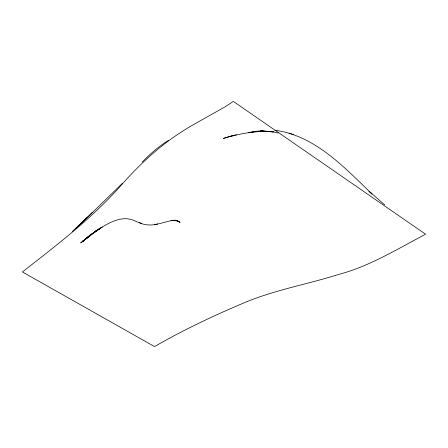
<?xml version="1.0" encoding="UTF-8"?>
<svg xmlns="http://www.w3.org/2000/svg" width="448" height="448" viewBox="0 0 448 448"><rect width="100%" height="100%" fill="white"/><g stroke="black" fill="none" stroke-linecap="round" stroke-linejoin="round"><path stroke-width="0.67" d="M142.229 162.086C150.125 153.938 158.682 146.401 168.403 140.487M92.159 212.548L76.009 228.486L122.466 183.277M72.453 231.409L87.349 217.28M89.051 236.04L82.404 241.763L88.491 236.522M89.505 235.648L91.532 233.901L84.465 240.022L90.569 235.15L80.668 242.878L88.547 236.718M90.569 235.15L82.734 241.214L98.437 229.51L91.078 234.59L100.341 228.273L93.173 232.949L102.211 227.102L95.262 231.314C107.492 223.821 122.063 213.517 136.606 221.743C140.286 222.757 143.601 224.879 147.543 224.868C157.035 225.898 165.883 220.797 175.263 220.181L171.013 220.763M229.124 136.702L223.378 138.41L234.522 135.139L229.124 136.702L241.786 133.84L255.186 131.544L248.304 132.658L261.145 131.309L254.643 131.634L264.006 131.303L273.319 131.897M235.15 134.971L236.393 134.641M154.476 224.672L157.735 223.894M264.006 131.303L257.667 131.169L266.745 131.376M172.564 220.567L176.613 220.735L175.252 220.427M268.654 131.454L260.546 130.738L273.935 131.992L278.275 133.067M269.332 131.516L273.314 131.891M274.848 130.234C314.944 135.492 344.378 167.384 372.03 194.079L368.99 191.162L384.737 204.887M175.196 220.455L178.282 221.374L179.95 222.415L178.427 221.122M289.078 133.151L293.35 134.562M141.814 223.776L139.138 222.432L139.524 222.628M178.282 221.374L177.218 220.724L179.95 222.415M122.366 183.887C93.055 217.521 57.389 244.608 22.4 271.958L154.526 346.584C183.876 329.655 214.654 315.196 245.874 302.081C275.694 289.783 307.63 284.211 338.296 274.551C369.645 266.297 397.202 249.088 425.6 234.231L233.369 101.416L225.254 106.719L189.874 126.672A630.773 252.162 8.6 0 0 180.04 132.866C158.424 146.938 139.457 164.657 122.366 183.887"/></g></svg>
